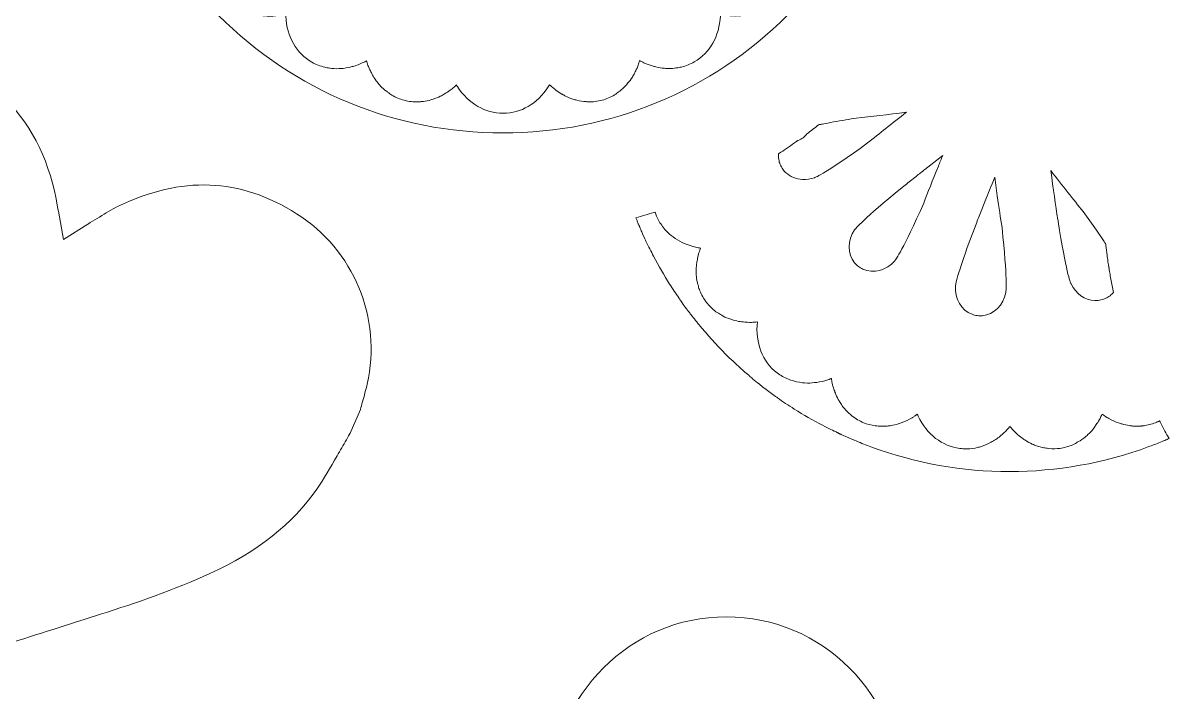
# Model space of a CAD drawing. Header units: millimetres. Extents: x 31 to 886, y -1164 to 562.
# Drawn here: x 688.3 to 815, y -752.2 to -678.2 of the extents above; entities that cross this region are included whole.
import ezdxf

# ---------------------------------------------------------------- set-up
doc = ezdxf.new("R2010")
doc.units = ezdxf.units.MM
doc.header["$MEASUREMENT"] = 0
doc.layers.add('Layer 1', color=7, linetype='Continuous')

msp = doc.modelspace()

# ---------------------------------------------------------------- linework, layer by layer
at = {"layer": 'Layer 1', "lineweight": 0}
for points, knots in [([(711.22, -613.2), (711.39, -613.04), (711.57, -612.89), (711.75, -612.73), (711.75, -612.73), (712.26, -612.28), (712.26, -612.28), (712.36, -612.19), (712.45, -612.11), (712.55, -612.02), (712.62, -611.97), (712.68, -611.91), (712.75, -611.86), (712.75, -611.86), (717.92, -611.86), (717.92, -611.86), (717.58, -612.61), (717.39, -613.46), (717.34, -614.38), (717.33, -614.45), (717.33, -614.52), (717.33, -614.59), (717.33, -614.59), (717.28, -614.58), (717.28, -614.58), (717.09, -614.53), (716.89, -614.48), (716.66, -614.45), (716.49, -614.42), (716.31, -614.41), (716.14, -614.4), (716.14, -614.4), (715.98, -614.39), (715.98, -614.39), (715.78, -614.38), (715.56, -614.36), (715.34, -614.37), (715.07, -614.38), (714.84, -614.42), (714.69, -614.45), (714.69, -614.45), (714.59, -614.46), (714.59, -614.46), (714.43, -614.48), (714.23, -614.51), (713.99, -614.57), (713.61, -614.67), (713.32, -614.81), (713.21, -614.86), (713.21, -614.86), (713.16, -614.88), (713.16, -614.88), (712.98, -614.95), (712.81, -615.02), (712.65, -615.11), (712.22, -615.36), (711.82, -615.66), (711.47, -616.01), (711.12, -616.36), (710.82, -616.76), (710.58, -617.2), (710.47, -617.39), (710.4, -617.57), (710.35, -617.7), (710.26, -617.89), (710.14, -618.17), (710.05, -618.52), (709.99, -618.74), (709.96, -618.94), (709.94, -619.09), (709.94, -619.09), (709.93, -619.17), (709.93, -619.17), (709.91, -619.33), (709.86, -619.58), (709.85, -619.9), (709.85, -620.07), (709.85, -620.25), (709.87, -620.4), (709.87, -620.4), (709.88, -620.56), (709.88, -620.56), (709.88, -620.75), (709.89, -620.96), (709.93, -621.22), (709.96, -621.38), (709.99, -621.55), (710.04, -621.71), (710.04, -621.71), (710.07, -621.86), (710.07, -621.86), (709.97, -621.86), (709.86, -621.87), (709.75, -621.88), (707.51, -622.03), (705.74, -623.06), (704.76, -624.77), (703.74, -626.55), (703.82, -628.76), (704.92, -630.8), (704.92, -630.8), (704.78, -630.84), (704.78, -630.84), (704.63, -630.89), (704.46, -630.94), (704.26, -631.01), (704.04, -631.1), (703.85, -631.2), (703.72, -631.27), (703.72, -631.27), (703.59, -631.34), (703.59, -631.34), (703.45, -631.4), (703.27, -631.49), (703.08, -631.61), (702.82, -631.77), (702.63, -631.94), (702.55, -632), (702.55, -632), (702.47, -632.07), (702.47, -632.07), (702.33, -632.17), (702.17, -632.3), (702, -632.47), (701.77, -632.7), (701.6, -632.92), (701.52, -633.04), (701.52, -633.04), (701.47, -633.1), (701.47, -633.1), (701.38, -633.21), (701.25, -633.38), (701.12, -633.59), (700.86, -634.03), (700.67, -634.49), (700.54, -634.97), (700.42, -635.45), (700.36, -635.95), (700.36, -636.46), (700.37, -636.64), (700.39, -636.83), (700.42, -637.03), (700.44, -637.21), (700.47, -637.51), (700.57, -637.87), (700.63, -638.09), (700.71, -638.28), (700.76, -638.41), (700.76, -638.41), (700.79, -638.48), (700.79, -638.48), (700.84, -638.63), (700.93, -638.87), (701.08, -639.15), (701.16, -639.3), (701.25, -639.45), (701.36, -639.61), (701.36, -639.61), (701.43, -639.71), (701.43, -639.71), (701.54, -639.88), (701.66, -640.06), (701.81, -640.26), (701.93, -640.41), (702.06, -640.55), (702.15, -640.63), (702.15, -640.63), (702.24, -640.73), (702.24, -640.73), (702.18, -640.77), (702.12, -640.81), (702.05, -640.85), (700.15, -642.11), (699.11, -643.9), (699.11, -645.91), (699.12, -647.95), (700.29, -649.82), (702.26, -651.04), (702.26, -651.04), (702.18, -651.13), (702.18, -651.13), (702.07, -651.24), (701.94, -651.38), (701.8, -651.55), (701.65, -651.74), (701.54, -651.91), (701.45, -652.05), (701.45, -652.05), (701.38, -652.17), (701.38, -652.17), (701.29, -652.3), (701.18, -652.47), (701.07, -652.66), (700.93, -652.95), (700.84, -653.2), (700.81, -653.28), (700.81, -653.28), (700.77, -653.39), (700.77, -653.39), (700.71, -653.53), (700.63, -653.72), (700.57, -653.95), (700.47, -654.31), (700.44, -654.62), (700.43, -654.73), (700.43, -654.73), (700.43, -654.79), (700.43, -654.79), (700.4, -654.93), (700.37, -655.13), (700.37, -655.37), (700.37, -655.87), (700.43, -656.37), (700.56, -656.85), (700.68, -657.28), (700.85, -657.69), (701.09, -658.11), (701.16, -658.23), (701.24, -658.36), (701.31, -658.46), (701.31, -658.46), (701.32, -658.47), (701.32, -658.47), (701.5, -658.73), (701.68, -658.96), (701.88, -659.18), (701.99, -659.28), (702.09, -659.39), (702.22, -659.5), (702.41, -659.68), (702.62, -659.84), (702.84, -660), (702.84, -660), (702.88, -660.02), (702.88, -660.02), (702.99, -660.1), (703.1, -660.18), (703.23, -660.26), (703.46, -660.39), (703.69, -660.51), (703.97, -660.63), (703.97, -660.63), (703.99, -660.64), (703.99, -660.64), (704.09, -660.69), (704.2, -660.74), (704.33, -660.79), (704.52, -660.86), (704.72, -660.93), (704.93, -660.99), (703.83, -663.04), (703.76, -665.26), (704.79, -667.04), (705.07, -667.52), (705.43, -667.95), (705.86, -668.34), (706, -668.47), (706.16, -668.59), (706.34, -668.71), (706.53, -668.85), (706.82, -669.05), (707.18, -669.22), (707.38, -669.32), (707.58, -669.39), (707.71, -669.44), (707.71, -669.44), (707.77, -669.46), (707.77, -669.46), (707.98, -669.54), (708.26, -669.64), (708.61, -669.72), (708.82, -669.77), (709.02, -669.8), (709.17, -669.82), (709.17, -669.82), (709.25, -669.83), (709.25, -669.83), (709.46, -669.86), (709.7, -669.89), (709.96, -669.9), (710, -669.91), (710.05, -669.91), (710.1, -669.91), (710.1, -669.91), (710.06, -670.06), (710.06, -670.06), (710.03, -670.2), (709.98, -670.38), (709.95, -670.59), (709.91, -670.88), (709.9, -671.13), (709.9, -671.23), (709.9, -671.23), (709.89, -671.36), (709.89, -671.36), (709.88, -671.5), (709.87, -671.7), (709.88, -671.91), (709.89, -672.25), (709.94, -672.53), (709.96, -672.62), (709.96, -672.62), (709.98, -672.73), (709.98, -672.73), (710, -672.93), (710.03, -673.1), (710.08, -673.27), (710.18, -673.65), (710.32, -673.95), (710.38, -674.08), (710.38, -674.08), (710.38, -674.09), (710.38, -674.09), (710.45, -674.28), (710.53, -674.44), (710.61, -674.6), (710.86, -675.03), (711.16, -675.43), (711.52, -675.79), (711.83, -676.1), (712.18, -676.37), (712.59, -676.6), (712.74, -676.7), (712.89, -676.77), (712.94, -676.79), (712.94, -676.79), (712.97, -676.8), (712.97, -676.8), (713.25, -676.94), (713.53, -677.05), (713.81, -677.14), (713.96, -677.18), (714.11, -677.22), (714.24, -677.25), (714.51, -677.31), (714.79, -677.35), (715.06, -677.37), (715.06, -677.37), (715.1, -677.38), (715.1, -677.38), (715.17, -677.38), (715.24, -677.39), (715.31, -677.39), (715.78, -677.44), (716.22, -677.39), (716.57, -677.34), (716.66, -677.33), (716.74, -677.32), (716.82, -677.3), (717.01, -677.27), (717.19, -677.24), (717.36, -677.19), (717.36, -677.27), (717.37, -677.35), (717.37, -677.42), (717.5, -679.69), (718.53, -681.5), (720.27, -682.5), (720.71, -682.74), (721.18, -682.93), (721.69, -683.06), (721.86, -683.1), (722.04, -683.13), (722.24, -683.15), (722.24, -683.15), (722.3, -683.16), (722.3, -683.16), (722.47, -683.19), (722.83, -683.25), (723.28, -683.21), (723.33, -683.21), (723.37, -683.21), (723.4, -683.21), (723.85, -683.18), (724.28, -683.11), (724.72, -682.99), (724.78, -682.97), (724.84, -682.96), (724.9, -682.94), (725.33, -682.81), (725.73, -682.64), (726.13, -682.44), (726.19, -682.41), (726.25, -682.38), (726.31, -682.35), (726.31, -682.35), (726.35, -682.47), (726.35, -682.47), (726.39, -682.61), (726.44, -682.8), (726.52, -682.98), (726.62, -683.25), (726.73, -683.46), (726.78, -683.55), (726.78, -683.55), (726.85, -683.68), (726.85, -683.68), (726.92, -683.83), (727, -684), (727.12, -684.18), (727.29, -684.46), (727.48, -684.67), (727.53, -684.74), (727.53, -684.74), (727.61, -684.83), (727.61, -684.83), (727.69, -684.94), (727.81, -685.09), (727.97, -685.25), (728.23, -685.51), (728.49, -685.7), (728.62, -685.79), (728.62, -685.79), (728.64, -685.81), (728.64, -685.81), (728.8, -685.94), (728.95, -686.04), (729.1, -686.13), (729.53, -686.39), (729.99, -686.58), (730.47, -686.71), (731.01, -686.85), (731.5, -686.91), (731.98, -686.89), (731.98, -686.89), (732.08, -686.88), (732.08, -686.88), (732.19, -686.88), (732.31, -686.86), (732.45, -686.84), (732.64, -686.83), (732.91, -686.8), (733.24, -686.72), (733.46, -686.66), (733.64, -686.6), (733.75, -686.55), (733.75, -686.55), (733.84, -686.52), (733.84, -686.52), (734.03, -686.45), (734.23, -686.38), (734.46, -686.27), (734.63, -686.18), (734.78, -686.09), (734.93, -686.01), (734.93, -686.01), (734.99, -685.97), (734.99, -685.97), (735.16, -685.87), (735.35, -685.75), (735.55, -685.6), (735.7, -685.49), (735.85, -685.36), (735.99, -685.24), (736.08, -685.17), (736.16, -685.09), (736.24, -685.01), (736.28, -685.08), (736.32, -685.14), (736.36, -685.2), (737.61, -687.1), (739.4, -688.14), (741.41, -688.14), (743.39, -688.14), (745.16, -687.1), (746.4, -685.23), (746.45, -685.16), (746.5, -685.08), (746.55, -685), (746.66, -685.1), (746.77, -685.2), (746.9, -685.31), (747.01, -685.41), (747.13, -685.5), (747.24, -685.58), (747.44, -685.73), (747.65, -685.87), (747.9, -686.02), (747.9, -686.02), (747.96, -686.05), (747.96, -686.05), (748.08, -686.12), (748.2, -686.19), (748.31, -686.25), (748.56, -686.37), (748.84, -686.48), (749.11, -686.57), (749.27, -686.62), (749.41, -686.67), (749.54, -686.7), (749.89, -686.79), (750.25, -686.85), (750.59, -686.86), (750.63, -686.87), (750.67, -686.87), (750.73, -686.87), (750.73, -686.87), (750.82, -686.88), (750.82, -686.88), (751.33, -686.91), (751.85, -686.83), (752.35, -686.69), (752.83, -686.57), (753.29, -686.37), (753.73, -686.1), (753.92, -685.99), (754.07, -685.87), (754.17, -685.78), (754.33, -685.68), (754.58, -685.49), (754.84, -685.22), (755, -685.07), (755.12, -684.91), (755.21, -684.79), (755.21, -684.79), (755.24, -684.75), (755.24, -684.75), (755.34, -684.64), (755.52, -684.42), (755.7, -684.14), (755.78, -684), (755.86, -683.86), (755.93, -683.7), (755.93, -683.7), (756, -683.56), (756, -683.56), (756.07, -683.43), (756.18, -683.22), (756.29, -682.95), (756.36, -682.76), (756.41, -682.58), (756.44, -682.48), (756.44, -682.48), (756.48, -682.34), (756.48, -682.34), (756.48, -682.33), (756.48, -682.33), (756.49, -682.32), (756.56, -682.36), (756.63, -682.39), (756.7, -682.43), (756.8, -682.48), (756.9, -682.52), (756.95, -682.55), (756.95, -682.55), (756.98, -682.56), (756.98, -682.56), (757.29, -682.7), (757.6, -682.81), (757.89, -682.9), (758.03, -682.94), (758.16, -682.98), (758.29, -683.01), (758.61, -683.09), (758.93, -683.14), (759.22, -683.16), (759.22, -683.16), (759.26, -683.17), (759.26, -683.17), (759.35, -683.18), (759.42, -683.18), (759.47, -683.18), (759.96, -683.23), (760.36, -683.16), (760.51, -683.13), (760.51, -683.13), (760.59, -683.12), (760.59, -683.12), (760.78, -683.1), (760.95, -683.07), (761.11, -683.04), (761.62, -682.91), (762.1, -682.72), (762.54, -682.46), (764.28, -681.45), (765.3, -679.64), (765.42, -677.37), (765.42, -677.3), (765.43, -677.24), (765.43, -677.17), (765.61, -677.22), (765.8, -677.25), (766, -677.28), (766.07, -677.3), (766.14, -677.31), (766.2, -677.32), (766.54, -677.36), (766.97, -677.42), (767.43, -677.37), (767.52, -677.37), (767.61, -677.36), (767.67, -677.35), (767.67, -677.35), (767.7, -677.35), (767.7, -677.35), (768, -677.32), (768.29, -677.28), (768.58, -677.21), (768.72, -677.18), (768.87, -677.14), (769, -677.1), (769.28, -677.01), (769.55, -676.91), (769.79, -676.79), (769.79, -676.79), (769.84, -676.76), (769.84, -676.76), (769.97, -676.7), (770.1, -676.64), (770.22, -676.57), (770.63, -676.32), (770.99, -676.05), (771.29, -675.74), (771.64, -675.39), (771.94, -674.99), (772.19, -674.55), (772.27, -674.39), (772.35, -674.22), (772.42, -674.03), (772.42, -674.03), (772.42, -674.03), (772.42, -674.03), (772.5, -673.85), (772.62, -673.57), (772.72, -673.2), (772.78, -672.98), (772.8, -672.77), (772.82, -672.63), (772.82, -672.63), (772.82, -672.59), (772.82, -672.59), (772.85, -672.45), (772.9, -672.18), (772.91, -671.84), (772.92, -671.63), (772.9, -671.43), (772.89, -671.29), (772.89, -671.28), (772.89, -671.28), (772.89, -671.27), (772.89, -671.27), (772.88, -671.19), (772.88, -671.19), (772.88, -670.99), (772.87, -670.78), (772.83, -670.54), (772.8, -670.38), (772.77, -670.21), (772.72, -670.04), (772.72, -670.04), (772.69, -669.89), (772.69, -669.89), (772.73, -669.88), (772.78, -669.88), (772.82, -669.88), (772.82, -669.88), (772.87, -669.87), (772.87, -669.87), (772.95, -669.87), (773.02, -669.87), (773.07, -669.86), (773.47, -669.83), (773.88, -669.77), (774.28, -669.67), (774.35, -669.65), (774.42, -669.63), (774.5, -669.61), (774.92, -669.49), (775.31, -669.34), (775.72, -669.14), (775.75, -669.12), (775.79, -669.1), (775.87, -669.05), (776.29, -668.82), (776.64, -668.57), (776.94, -668.29), (777.01, -668.23), (777.07, -668.17), (777.12, -668.11), (777.48, -667.76), (777.77, -667.39), (778, -666.98), (778.49, -666.12), (778.73, -665.16), (778.71, -664.16), (778.9, -664.2), (779.08, -664.23), (779.27, -664.25), (779.28, -664.29), (779.3, -664.34), (779.32, -664.38), (779.32, -664.38), (779.42, -664.67), (779.42, -664.67), (779.45, -664.77), (779.49, -664.86), (779.53, -664.97), (779.58, -665.1), (779.63, -665.23), (779.69, -665.37), (779.69, -665.37), (779.74, -665.49), (779.74, -665.49), (779.87, -665.83), (780.01, -666.16), (780.15, -666.47), (780.15, -666.47), (780.29, -666.79), (780.29, -666.79), (780.29, -666.8), (780.29, -666.8), (780.3, -666.81), (780.34, -666.91), (780.39, -667.01), (780.44, -667.11), (780.39, -667.21), (780.34, -667.3), (780.29, -667.4), (780.15, -667.63), (780.02, -667.86), (779.86, -668.13), (779.86, -668.13), (779.56, -668.64), (779.56, -668.64), (779.51, -668.74), (779.45, -668.84), (779.39, -668.94), (779.26, -669.16), (779.12, -669.38), (778.97, -669.61), (778.97, -669.61), (778.58, -670.22), (778.58, -670.22), (778.54, -670.29), (778.49, -670.36), (778.44, -670.44), (778.27, -670.69), (778.1, -670.93), (777.93, -671.19), (777.93, -671.19), (777.62, -671.62), (777.62, -671.62), (777.56, -671.71), (777.5, -671.81), (777.43, -671.9), (777.24, -672.16), (777.05, -672.41), (776.85, -672.67), (776.85, -672.67), (776.52, -673.12), (776.52, -673.12), (776.47, -673.18), (776.42, -673.25), (776.36, -673.32), (776.17, -673.57), (775.96, -673.81), (775.74, -674.08), (775.74, -674.08), (775.41, -674.49), (775.41, -674.49), (775.35, -674.56), (775.29, -674.63), (775.24, -674.7), (775.03, -674.94), (774.81, -675.18), (774.56, -675.46), (774.56, -675.46), (774.22, -675.84), (774.22, -675.84), (774.17, -675.9), (774.11, -675.97), (774.05, -676.03), (773.66, -676.46), (773.24, -676.89), (772.82, -677.32), (764.44, -685.7), (753.27, -690.32), (741.38, -690.32), (729.49, -690.32), (718.32, -685.7), (709.94, -677.32), (701.56, -668.93), (696.94, -657.77), (696.94, -645.87), (696.94, -633.98), (701.56, -622.82), (709.94, -614.43), (710.35, -614.02), (710.78, -613.61), (711.22, -613.2)], [0, 0, 0, 0, 1, 1, 1, 2, 2, 2, 3, 3, 3, 4, 4, 4, 5, 5, 5, 6, 6, 6, 7, 7, 7, 8, 8, 8, 9, 9, 9, 10, 10, 10, 11, 11, 11, 12, 12, 12, 13, 13, 13, 14, 14, 14, 15, 15, 15, 16, 16, 16, 17, 17, 17, 18, 18, 18, 19, 19, 19, 20, 20, 20, 21, 21, 21, 22, 22, 22, 23, 23, 23, 24, 24, 24, 25, 25, 25, 26, 26, 26, 27, 27, 27, 28, 28, 28, 29, 29, 29, 30, 30, 30, 31, 31, 31, 32, 32, 32, 33, 33, 33, 34, 34, 34, 35, 35, 35, 36, 36, 36, 37, 37, 37, 38, 38, 38, 39, 39, 39, 40, 40, 40, 41, 41, 41, 42, 42, 42, 43, 43, 43, 44, 44, 44, 45, 45, 45, 46, 46, 46, 47, 47, 47, 48, 48, 48, 49, 49, 49, 50, 50, 50, 51, 51, 51, 52, 52, 52, 53, 53, 53, 54, 54, 54, 55, 55, 55, 56, 56, 56, 57, 57, 57, 58, 58, 58, 59, 59, 59, 60, 60, 60, 61, 61, 61, 62, 62, 62, 63, 63, 63, 64, 64, 64, 65, 65, 65, 66, 66, 66, 67, 67, 67, 68, 68, 68, 69, 69, 69, 70, 70, 70, 71, 71, 71, 72, 72, 72, 73, 73, 73, 74, 74, 74, 75, 75, 75, 76, 76, 76, 77, 77, 77, 78, 78, 78, 79, 79, 79, 80, 80, 80, 81, 81, 81, 82, 82, 82, 83, 83, 83, 84, 84, 84, 85, 85, 85, 86, 86, 86, 87, 87, 87, 88, 88, 88, 89, 89, 89, 90, 90, 90, 91, 91, 91, 92, 92, 92, 93, 93, 93, 94, 94, 94, 95, 95, 95, 96, 96, 96, 97, 97, 97, 98, 98, 98, 99, 99, 99, 100, 100, 100, 101, 101, 101, 102, 102, 102, 103, 103, 103, 104, 104, 104, 105, 105, 105, 106, 106, 106, 107, 107, 107, 108, 108, 108, 109, 109, 109, 110, 110, 110, 111, 111, 111, 112, 112, 112, 113, 113, 113, 114, 114, 114, 115, 115, 115, 116, 116, 116, 117, 117, 117, 118, 118, 118, 119, 119, 119, 120, 120, 120, 121, 121, 121, 122, 122, 122, 123, 123, 123, 124, 124, 124, 125, 125, 125, 126, 126, 126, 127, 127, 127, 128, 128, 128, 129, 129, 129, 130, 130, 130, 131, 131, 131, 132, 132, 132, 133, 133, 133, 134, 134, 134, 135, 135, 135, 136, 136, 136, 137, 137, 137, 138, 138, 138, 139, 139, 139, 140, 140, 140, 141, 141, 141, 142, 142, 142, 143, 143, 143, 144, 144, 144, 145, 145, 145, 146, 146, 146, 147, 147, 147, 148, 148, 148, 149, 149, 149, 150, 150, 150, 151, 151, 151, 152, 152, 152, 153, 153, 153, 154, 154, 154, 155, 155, 155, 156, 156, 156, 157, 157, 157, 158, 158, 158, 159, 159, 159, 160, 160, 160, 161, 161, 161, 162, 162, 162, 163, 163, 163, 164, 164, 164, 165, 165, 165, 166, 166, 166, 167, 167, 167, 168, 168, 168, 169, 169, 169, 170, 170, 170, 171, 171, 171, 172, 172, 172, 173, 173, 173, 174, 174, 174, 175, 175, 175, 176, 176, 176, 177, 177, 177, 178, 178, 178, 179, 179, 179, 180, 180, 180, 181, 181, 181, 182, 182, 182, 183, 183, 183, 184, 184, 184, 185, 185, 185, 186, 186, 186, 187, 187, 187, 188, 188, 188, 189, 189, 189, 190, 190, 190, 191, 191, 191, 192, 192, 192, 193, 193, 193, 194, 194, 194, 195, 195, 195, 196, 196, 196, 197, 197, 197, 198, 198, 198, 199, 199, 199, 200, 200, 200, 201, 201, 201, 202, 202, 202, 203, 203, 203, 204, 204, 204, 205, 205, 205, 206, 206, 206, 207, 207, 207, 208, 208, 208, 209, 209, 209, 210, 210, 210, 211, 211, 211, 212, 212, 212, 213, 213, 213, 214, 214, 214, 215, 215, 215, 216, 216, 216, 217, 217, 217, 218, 218, 218, 219, 219, 219, 220, 220, 220, 221, 221, 221, 222, 222, 222, 223, 223, 223, 224, 224, 224, 225, 225, 225, 226, 226, 226, 227, 227, 227, 228, 228, 228, 229, 229, 229, 230, 230, 230, 231, 231, 231, 232, 232, 232, 233, 233, 233, 234, 234, 234, 235, 235, 235, 236, 236, 236, 237, 237, 237, 238, 238, 238, 239, 239, 239, 240, 240, 240, 241, 241, 241, 242, 242, 242, 243, 243, 243, 244, 244, 244, 245, 245, 245, 246, 246, 246, 247, 247, 247, 248, 248, 248, 249, 249, 249, 250, 250, 250, 251, 251, 251, 252, 252, 252, 253, 253, 253, 254, 254, 254, 255, 255, 255, 256, 256, 256, 257, 257, 257, 258, 258, 258, 259, 259, 259, 260, 260, 260, 261, 261, 261, 262, 262, 262, 263, 263, 263, 263]), ([(726.38, -718.1), (726.23, -718.74), (726.05, -719.39), (725.86, -720.07), (725.78, -720.35), (725.7, -720.63), (725.63, -720.91), (725.63, -720.91), (724.5, -723.53), (724.5, -723.53), (724.5, -723.53), (724.4, -723.7), (724.4, -723.7), (724.3, -723.88), (724.19, -724.07), (724.08, -724.25), (723.73, -724.84), (723.39, -725.44), (723.05, -726.03), (722.31, -727.33), (721.61, -728.56), (720.8, -729.72), (718.12, -733.59), (714.25, -736.65), (708.98, -739.06), (705.05, -740.87), (700.85, -742.29), (696.91, -743.56), (695.38, -744.05), (693.84, -744.54), (692.31, -745.02), (685.41, -747.22), (678.3, -749.49), (671.34, -752.02), (671.09, -751.44), (670.83, -750.84), (670.55, -750.25), (667.28, -743.27), (663.99, -736.28), (660.71, -729.3), (660.71, -729.3), (659.83, -727.44), (659.83, -727.44), (657.64, -722.78), (655.71, -718.55), (654.35, -714.04), (652.56, -708.1), (652.68, -702.09), (654.73, -696.19), (654.93, -695.63), (655.11, -695.07), (655.29, -694.51), (655.29, -694.51), (655.51, -693.84), (655.51, -693.84), (655.51, -693.84), (656.62, -691.26), (656.62, -691.26), (656.71, -691.14), (656.79, -691.02), (656.87, -690.89), (657.08, -690.57), (657.27, -690.23), (657.47, -689.9), (657.85, -689.27), (658.2, -688.66), (658.6, -688.14), (661.85, -683.82), (666.54, -681.27), (671.81, -680.95), (677.3, -680.6), (682.65, -682.69), (686.49, -686.66), (689.5, -689.77), (691.35, -693.65), (692.15, -698.52), (692.18, -698.66), (692.2, -698.81), (692.24, -698.98), (692.24, -698.98), (692.81, -702.11), (692.81, -702.11), (692.81, -702.11), (695.51, -700.4), (695.51, -700.4), (695.61, -700.34), (695.69, -700.29), (695.77, -700.24), (696.11, -700.04), (696.44, -699.83), (696.78, -699.62), (697.47, -699.19), (698.11, -698.79), (698.77, -698.47), (705.84, -695.04), (712.32, -695.29), (718.58, -699.25), (724.88, -703.23), (728.02, -710.8), (726.38, -718.1)], [0, 0, 0, 0, 1, 1, 1, 2, 2, 2, 3, 3, 3, 4, 4, 4, 5, 5, 5, 6, 6, 6, 7, 7, 7, 8, 8, 8, 9, 9, 9, 10, 10, 10, 11, 11, 11, 12, 12, 12, 13, 13, 13, 14, 14, 14, 15, 15, 15, 16, 16, 16, 17, 17, 17, 18, 18, 18, 19, 19, 19, 20, 20, 20, 21, 21, 21, 22, 22, 22, 23, 23, 23, 24, 24, 24, 25, 25, 25, 26, 26, 26, 27, 27, 27, 28, 28, 28, 29, 29, 29, 30, 30, 30, 31, 31, 31, 32, 32, 32, 33, 33, 33, 33]), ([(786.01, -688.02), (784.39, -689.28), (782.95, -690.42), (781.7, -691.43), (777.09, -694.77), (775.96, -695.23), (775.84, -695.27), (775.39, -695.43), (774.93, -695.5), (774.49, -695.47), (773.79, -695.44), (773.14, -695.16), (772.64, -694.69), (772.53, -694.6), (772.43, -694.48), (772.32, -694.33), (772.21, -694.17), (772.12, -693.99), (772.04, -693.81), (771.96, -693.63), (771.91, -693.45), (771.88, -693.23), (771.85, -693.07), (771.84, -692.9), (771.85, -692.7), (771.85, -692.67), (771.85, -692.65), (771.85, -692.63), (771.85, -692.63), (772.11, -692.46), (772.11, -692.46), (772.65, -692.1), (773.23, -691.7), (773.85, -691.25), (773.85, -691.25), (773.93, -691.2), (773.93, -691.2), (773.95, -691.19), (773.97, -691.17), (773.99, -691.16), (773.99, -691.16), (774.03, -691.14), (774.03, -691.14), (774.42, -691), (774.76, -690.75), (775, -690.42), (775.22, -690.25), (775.44, -690.08), (775.66, -689.91), (775.87, -689.75), (776.07, -689.59), (776.27, -689.42), (776.39, -689.4), (776.5, -689.38), (776.62, -689.35), (776.62, -689.35), (776.71, -689.34), (776.71, -689.34), (777.47, -689.19), (778.34, -689.03), (779.31, -688.87), (779.69, -688.81), (780.07, -688.74), (780.45, -688.68), (782.07, -688.51), (783.93, -688.29), (786.01, -688.02)], [0, 0, 0, 0, 1, 1, 1, 2, 2, 2, 3, 3, 3, 4, 4, 4, 5, 5, 5, 6, 6, 6, 7, 7, 7, 8, 8, 8, 9, 9, 9, 10, 10, 10, 11, 11, 11, 12, 12, 12, 13, 13, 13, 14, 14, 14, 15, 15, 15, 16, 16, 16, 17, 17, 17, 18, 18, 18, 19, 19, 19, 20, 20, 20, 21, 21, 21, 22, 22, 22, 22]), ([(787.06, -695.13), (787.38, -694.87), (787.71, -694.61), (788.03, -694.36), (788.03, -694.36), (790, -692.83), (790, -692.83), (789.84, -693.23), (789.68, -693.62), (789.53, -694), (788.89, -695.56), (788.35, -696.93), (787.91, -698.07), (785.6, -703.28), (784.84, -704.3), (784.71, -704.45), (783.79, -705.54), (782.34, -705.92), (781.19, -705.39), (781.01, -705.3), (780.84, -705.2), (780.69, -705.09), (780.55, -704.98), (780.41, -704.84), (780.27, -704.68), (780.27, -704.68), (780.27, -704.68), (780.27, -704.68), (779.46, -703.71), (779.45, -702.21), (780.27, -701.04), (780.38, -700.88), (781.16, -699.89), (785.54, -696.34), (785.94, -696.02), (786.35, -695.69), (786.76, -695.37), (786.76, -695.37), (787.06, -695.13), (787.06, -695.13)], [0, 0, 0, 0, 1, 1, 1, 2, 2, 2, 3, 3, 3, 4, 4, 4, 5, 5, 5, 6, 6, 6, 7, 7, 7, 8, 8, 8, 9, 9, 9, 10, 10, 10, 11, 11, 11, 12, 12, 12, 13, 13, 13, 13]), ([(795.3, -696.37), (795.3, -696.37), (795.47, -695.94), (795.47, -695.94), (795.57, -695.7), (795.67, -695.46), (795.77, -695.21), (795.77, -695.21), (796.04, -697.27), (796.04, -697.27), (796.22, -698.58), (796.4, -699.76), (796.56, -700.78), (797.16, -706.5), (797.02, -707.77), (796.98, -707.96), (796.72, -709.37), (795.66, -710.43), (794.39, -710.54), (794.2, -710.55), (794.01, -710.55), (793.81, -710.52), (793.63, -710.5), (793.44, -710.45), (793.25, -710.38), (792.06, -709.95), (791.31, -708.66), (791.43, -707.23), (791.44, -707.03), (791.63, -705.77), (793.7, -700.4), (793.87, -699.94), (794.06, -699.46), (794.25, -698.98), (794.25, -698.98), (794.86, -697.46), (794.86, -697.46), (795, -697.1), (795.15, -696.74), (795.3, -696.37)], [0, 0, 0, 0, 1, 1, 1, 2, 2, 2, 3, 3, 3, 4, 4, 4, 5, 5, 5, 6, 6, 6, 7, 7, 7, 8, 8, 8, 9, 9, 9, 10, 10, 10, 11, 11, 11, 12, 12, 12, 13, 13, 13, 13]), ([(805.52, -699.01), (806.01, -699.69), (806.5, -700.37), (807, -701.09), (807, -701.09), (807.85, -702.34), (807.85, -702.34), (807.91, -702.43), (807.97, -702.52), (808.03, -702.62), (808.03, -702.62), (808.05, -702.78), (808.05, -702.78), (808.09, -703.13), (808.13, -703.48), (808.18, -703.83), (808.21, -704.05), (808.24, -704.27), (808.27, -704.51), (808.27, -704.51), (808.31, -704.79), (808.31, -704.79), (808.33, -704.92), (808.35, -705.06), (808.38, -705.23), (808.38, -705.23), (808.39, -705.28), (808.39, -705.28), (808.42, -705.51), (808.46, -705.74), (808.51, -706), (808.51, -706), (808.53, -706.13), (808.53, -706.13), (808.62, -706.64), (808.71, -707.12), (808.8, -707.6), (808.8, -707.6), (808.88, -707.96), (808.88, -707.96), (808.85, -708), (808.82, -708.03), (808.79, -708.06), (808.79, -708.06), (808.78, -708.08), (808.78, -708.08), (808.68, -708.18), (808.56, -708.29), (808.37, -708.41), (808.24, -708.51), (808.08, -708.6), (807.9, -708.67), (807.73, -708.74), (807.55, -708.79), (807.32, -708.83), (807.16, -708.86), (806.99, -708.87), (806.81, -708.87), (805.72, -708.83), (804.72, -708.12), (804.19, -707.01), (804.1, -706.83), (803.64, -705.67), (802.76, -700.13), (802.76, -700.06), (802.75, -699.99), (802.73, -699.9), (802.48, -698.33), (802.22, -696.51), (801.95, -694.48), (803.27, -696.19), (804.47, -697.71), (805.52, -699.01)], [0, 0, 0, 0, 1, 1, 1, 2, 2, 2, 3, 3, 3, 4, 4, 4, 5, 5, 5, 6, 6, 6, 7, 7, 7, 8, 8, 8, 9, 9, 9, 10, 10, 10, 11, 11, 11, 12, 12, 12, 13, 13, 13, 14, 14, 14, 15, 15, 15, 16, 16, 16, 17, 17, 17, 18, 18, 18, 19, 19, 19, 20, 20, 20, 21, 21, 21, 22, 22, 22, 23, 23, 23, 24, 24, 24, 24]), ([(797.43, -722.78), (797.53, -722.91), (797.66, -723.06), (797.8, -723.21), (797.9, -723.31), (797.99, -723.4), (798.08, -723.49), (798.08, -723.49), (798.11, -723.52), (798.11, -723.52), (798.35, -723.74), (798.55, -723.9), (798.76, -724.06), (798.88, -724.15), (799, -724.23), (799.15, -724.32), (799.41, -724.49), (799.65, -724.61), (799.89, -724.73), (800.08, -724.81), (800.26, -724.88), (800.39, -724.92), (800.67, -725.02), (800.93, -725.09), (801.18, -725.14), (801.34, -725.17), (801.52, -725.2), (801.68, -725.21), (802.19, -725.29), (802.65, -725.25), (802.96, -725.21), (803.45, -725.14), (803.93, -725.01), (804.4, -724.8), (804.6, -724.71), (804.77, -724.62), (804.88, -724.54), (805.05, -724.45), (805.32, -724.3), (805.62, -724.07), (805.8, -723.93), (805.94, -723.79), (806.04, -723.69), (806.04, -723.69), (806.08, -723.65), (806.08, -723.65), (806.19, -723.55), (806.39, -723.37), (806.6, -723.11), (806.74, -722.95), (806.84, -722.79), (806.91, -722.68), (806.91, -722.68), (806.98, -722.58), (806.98, -722.58), (807.07, -722.45), (807.2, -722.26), (807.34, -722.01), (807.42, -721.87), (807.49, -721.72), (807.55, -721.57), (807.55, -721.57), (807.62, -721.42), (807.62, -721.42), (807.79, -721.54), (807.97, -721.66), (808.15, -721.78), (808.21, -721.82), (808.28, -721.86), (808.38, -721.92), (808.72, -722.1), (809.07, -722.27), (809.44, -722.4), (809.57, -722.44), (809.7, -722.48), (809.79, -722.5), (809.79, -722.5), (809.81, -722.51), (809.81, -722.51), (810.1, -722.59), (810.37, -722.65), (810.64, -722.69), (810.78, -722.71), (810.92, -722.73), (811.04, -722.74), (811.34, -722.77), (811.65, -722.77), (811.94, -722.74), (811.94, -722.74), (811.98, -722.73), (811.98, -722.73), (812.11, -722.72), (812.24, -722.71), (812.36, -722.69), (812.83, -722.61), (813.24, -722.5), (813.68, -722.31), (813.68, -722.31), (813.72, -722.29), (813.72, -722.29), (813.81, -722.25), (813.89, -722.21), (813.97, -722.17), (814.01, -722.25), (814.05, -722.33), (814.1, -722.42), (814.41, -723.02), (814.72, -723.58), (815.03, -724.12), (814.88, -724.19), (814.76, -724.24), (814.66, -724.28), (814.59, -724.31), (814.52, -724.33), (814.43, -724.37), (814.43, -724.37), (814.25, -724.45), (814.25, -724.45), (813.81, -724.64), (813.32, -724.82), (812.91, -724.98), (812.91, -724.98), (812.79, -725.02), (812.79, -725.02), (802.86, -728.69), (791.94, -728.69), (782.05, -725.03), (781.56, -724.85), (781.03, -724.64), (780.43, -724.39), (780.43, -724.39), (780.24, -724.32), (780.24, -724.32), (780.23, -724.31), (780.21, -724.31), (780.2, -724.31), (780.2, -724.31), (779.35, -723.93), (779.35, -723.93), (779.17, -723.85), (778.99, -723.77), (778.78, -723.67), (778.75, -723.66), (778.73, -723.65), (778.71, -723.64), (778.71, -723.64), (778.66, -723.62), (778.66, -723.62), (778.65, -723.61), (778.63, -723.61), (778.61, -723.6), (778.61, -723.6), (778.6, -723.59), (778.6, -723.59), (778.57, -723.58), (778.55, -723.56), (778.51, -723.55), (778.51, -723.55), (778.43, -723.5), (778.43, -723.5), (778.42, -723.5), (778.39, -723.49), (778.39, -723.48), (777.91, -723.26), (777.39, -723), (776.73, -722.66), (775.66, -722.11), (774.62, -721.51), (773.6, -720.86), (772.93, -720.45), (772.32, -720.04), (771.75, -719.62), (771.72, -719.6), (771.68, -719.57), (771.65, -719.55), (771.5, -719.45), (771.29, -719.3), (771.06, -719.13), (771.06, -719.13), (770.93, -719.03), (770.93, -719.03), (770.53, -718.75), (770.12, -718.44), (769.7, -718.08), (769.47, -717.9), (769.24, -717.71), (768.99, -717.5), (768.93, -717.44), (768.87, -717.39), (768.8, -717.35), (768.79, -717.34), (768.78, -717.33), (768.77, -717.32), (768.74, -717.29), (768.71, -717.26), (768.69, -717.25), (768.69, -717.25), (768.65, -717.21), (768.65, -717.21), (768.61, -717.18), (768.58, -717.15), (768.56, -717.13), (768.34, -716.96), (768.18, -716.82), (767.99, -716.64), (767.96, -716.61), (767.92, -716.58), (767.9, -716.56), (767.67, -716.37), (767.48, -716.19), (767.24, -715.97), (766.11, -714.94), (765.06, -713.87), (764.11, -712.76), (763.9, -712.53), (763.7, -712.29), (763.48, -712.03), (763.48, -712.03), (763.43, -711.97), (763.43, -711.97), (763.37, -711.91), (763.32, -711.85), (763.25, -711.77), (763.24, -711.74), (763.22, -711.72), (763.19, -711.7), (762.85, -711.29), (762.5, -710.84), (762.17, -710.41), (762.17, -710.41), (762.15, -710.4), (762.15, -710.4), (762.11, -710.34), (762.07, -710.28), (762.03, -710.23), (761.69, -709.81), (761.39, -709.41), (761.08, -708.94), (761.02, -708.85), (760.95, -708.76), (760.86, -708.63), (760.86, -708.63), (760.83, -708.57), (760.83, -708.57), (760.49, -708.08), (760.15, -707.58), (759.81, -707.03), (759.19, -706.07), (758.59, -705.04), (758.04, -703.95), (757.76, -703.44), (757.49, -702.89), (757.2, -702.29), (757.2, -702.29), (757.15, -702.17), (757.15, -702.17), (757.13, -702.14), (757.11, -702.1), (757.08, -702.03), (757.08, -702.03), (756.83, -701.47), (756.83, -701.47), (756.76, -701.33), (756.7, -701.19), (756.64, -701.06), (756.61, -700.97), (756.57, -700.88), (756.52, -700.75), (756.51, -700.72), (756.49, -700.69), (756.47, -700.65), (756.47, -700.65), (756.41, -700.51), (756.41, -700.51), (756.41, -700.5), (756.4, -700.49), (756.4, -700.48), (756.37, -700.41), (756.35, -700.36), (756.35, -700.36), (756.35, -700.36), (756.35, -700.36), (756.35, -700.36), (756.35, -700.36), (756.24, -700.08), (756.24, -700.08), (756.22, -700.03), (756.2, -699.98), (756.17, -699.92), (756.17, -699.92), (756.14, -699.86), (756.14, -699.86), (756.12, -699.81), (756.1, -699.76), (756.08, -699.7), (756.75, -699.52), (757.41, -699.33), (758.05, -699.13), (758.1, -699.11), (758.15, -699.1), (758.2, -699.08), (758.25, -699.23), (758.3, -699.37), (758.36, -699.52), (758.53, -699.92), (758.75, -700.29), (759.04, -700.68), (759.11, -700.77), (759.18, -700.86), (759.26, -700.95), (759.48, -701.21), (759.74, -701.46), (759.99, -701.66), (760.04, -701.71), (760.11, -701.77), (760.2, -701.83), (760.5, -702.06), (760.85, -702.27), (761.21, -702.44), (761.31, -702.49), (761.4, -702.53), (761.53, -702.58), (761.82, -702.7), (762.12, -702.81), (762.39, -702.88), (762.39, -702.88), (762.41, -702.88), (762.41, -702.88), (762.5, -702.91), (762.59, -702.94), (762.69, -702.96), (762.87, -703), (763.05, -703.04), (763.24, -703.07), (763.24, -703.07), (763.2, -703.18), (763.2, -703.18), (763.14, -703.33), (763.07, -703.51), (763.02, -703.71), (762.95, -703.95), (762.91, -704.16), (762.89, -704.31), (762.89, -704.31), (762.86, -704.45), (762.86, -704.45), (762.83, -704.58), (762.79, -704.79), (762.77, -705.01), (762.74, -705.33), (762.75, -705.59), (762.76, -705.75), (762.76, -705.75), (762.76, -705.78), (762.76, -705.78), (762.76, -705.78), (762.76, -705.79), (762.76, -705.79), (762.76, -705.92), (762.76, -706.14), (762.79, -706.38), (762.84, -706.76), (762.93, -707.06), (762.99, -707.24), (762.99, -707.24), (762.99, -707.25), (762.99, -707.25), (763.03, -707.43), (763.08, -707.6), (763.15, -707.77), (763.34, -708.24), (763.59, -708.67), (763.89, -709.06), (764.18, -709.44), (764.53, -709.79), (764.94, -710.09), (765.12, -710.23), (765.29, -710.33), (765.43, -710.4), (765.43, -710.4), (765.44, -710.41), (765.44, -710.41), (765.59, -710.5), (765.83, -710.65), (766.15, -710.78), (766.37, -710.87), (766.57, -710.93), (766.7, -710.97), (766.7, -710.97), (766.77, -710.99), (766.77, -710.99), (766.89, -711.02), (767.14, -711.11), (767.44, -711.16), (767.66, -711.2), (767.85, -711.21), (767.96, -711.22), (767.96, -711.22), (768.13, -711.24), (768.13, -711.24), (768.28, -711.25), (768.54, -711.29), (768.85, -711.27), (769.09, -711.26), (769.32, -711.24), (769.51, -711.22), (769.28, -713.53), (770.06, -715.62), (771.7, -716.87), (772.08, -717.15), (772.49, -717.38), (772.94, -717.56), (773.04, -717.6), (773.14, -717.64), (773.2, -717.66), (773.61, -717.8), (774.05, -717.9), (774.51, -717.95), (774.58, -717.96), (774.65, -717.96), (774.7, -717.96), (774.7, -717.96), (774.74, -717.97), (774.74, -717.97), (775.15, -718), (775.52, -717.98), (775.83, -717.94), (775.91, -717.94), (776, -717.93), (776.09, -717.91), (776.48, -717.86), (776.88, -717.76), (777.29, -717.63), (777.39, -717.6), (777.48, -717.56), (777.58, -717.53), (777.58, -717.53), (777.64, -717.51), (777.64, -717.51), (777.66, -717.5), (777.68, -717.49), (777.7, -717.48), (777.7, -717.48), (777.72, -717.61), (777.72, -717.61), (777.74, -717.76), (777.77, -717.95), (777.82, -718.17), (777.88, -718.41), (777.96, -718.62), (778.02, -718.77), (778.02, -718.77), (778.06, -718.88), (778.06, -718.88), (778.1, -719.01), (778.16, -719.21), (778.26, -719.42), (778.39, -719.71), (778.54, -719.94), (778.6, -720.03), (778.6, -720.03), (778.66, -720.12), (778.66, -720.12), (778.76, -720.3), (778.86, -720.46), (778.97, -720.6), (779.2, -720.9), (779.43, -721.12), (779.52, -721.2), (779.52, -721.2), (779.55, -721.23), (779.55, -721.23), (779.7, -721.38), (779.83, -721.51), (779.97, -721.62), (780.37, -721.93), (780.8, -722.18), (781.26, -722.37), (781.65, -722.53), (782.07, -722.64), (782.53, -722.71), (782.65, -722.73), (782.76, -722.74), (782.87, -722.75), (783.19, -722.78), (783.52, -722.78), (783.83, -722.74), (783.83, -722.74), (783.87, -722.74), (783.87, -722.74), (784.01, -722.73), (784.15, -722.71), (784.3, -722.69), (784.57, -722.64), (784.84, -722.58), (785.09, -722.49), (785.09, -722.49), (785.12, -722.48), (785.12, -722.48), (785.24, -722.45), (785.36, -722.42), (785.51, -722.36), (785.89, -722.22), (786.25, -722.04), (786.61, -721.83), (786.69, -721.78), (786.77, -721.73), (786.86, -721.66), (786.97, -721.59), (787.09, -721.51), (787.19, -721.43), (787.23, -721.5), (787.26, -721.57), (787.29, -721.64), (788.28, -723.69), (789.92, -724.96), (791.91, -725.22), (792.13, -725.25), (792.34, -725.26), (792.65, -725.26), (792.66, -725.26), (792.67, -725.26), (792.69, -725.26), (792.69, -725.26), (792.72, -725.26), (792.72, -725.26), (793.11, -725.25), (793.49, -725.2), (793.86, -725.11), (793.93, -725.1), (793.99, -725.08), (794.07, -725.06), (794.45, -724.96), (794.83, -724.81), (795.23, -724.6), (795.23, -724.6), (795.36, -724.53), (795.36, -724.53), (795.7, -724.35), (796.03, -724.12), (796.35, -723.86), (796.39, -723.83), (796.43, -723.79), (796.44, -723.78), (796.77, -723.51), (797.05, -723.23), (797.3, -722.93), (797.35, -722.88), (797.39, -722.83), (797.43, -722.78)], [0, 0, 0, 0, 1, 1, 1, 2, 2, 2, 3, 3, 3, 4, 4, 4, 5, 5, 5, 6, 6, 6, 7, 7, 7, 8, 8, 8, 9, 9, 9, 10, 10, 10, 11, 11, 11, 12, 12, 12, 13, 13, 13, 14, 14, 14, 15, 15, 15, 16, 16, 16, 17, 17, 17, 18, 18, 18, 19, 19, 19, 20, 20, 20, 21, 21, 21, 22, 22, 22, 23, 23, 23, 24, 24, 24, 25, 25, 25, 26, 26, 26, 27, 27, 27, 28, 28, 28, 29, 29, 29, 30, 30, 30, 31, 31, 31, 32, 32, 32, 33, 33, 33, 34, 34, 34, 35, 35, 35, 36, 36, 36, 37, 37, 37, 38, 38, 38, 39, 39, 39, 40, 40, 40, 41, 41, 41, 42, 42, 42, 43, 43, 43, 44, 44, 44, 45, 45, 45, 46, 46, 46, 47, 47, 47, 48, 48, 48, 49, 49, 49, 50, 50, 50, 51, 51, 51, 52, 52, 52, 53, 53, 53, 54, 54, 54, 55, 55, 55, 56, 56, 56, 57, 57, 57, 58, 58, 58, 59, 59, 59, 60, 60, 60, 61, 61, 61, 62, 62, 62, 63, 63, 63, 64, 64, 64, 65, 65, 65, 66, 66, 66, 67, 67, 67, 68, 68, 68, 69, 69, 69, 70, 70, 70, 71, 71, 71, 72, 72, 72, 73, 73, 73, 74, 74, 74, 75, 75, 75, 76, 76, 76, 77, 77, 77, 78, 78, 78, 79, 79, 79, 80, 80, 80, 81, 81, 81, 82, 82, 82, 83, 83, 83, 84, 84, 84, 85, 85, 85, 86, 86, 86, 87, 87, 87, 88, 88, 88, 89, 89, 89, 90, 90, 90, 91, 91, 91, 92, 92, 92, 93, 93, 93, 94, 94, 94, 95, 95, 95, 96, 96, 96, 97, 97, 97, 98, 98, 98, 99, 99, 99, 100, 100, 100, 101, 101, 101, 102, 102, 102, 103, 103, 103, 104, 104, 104, 105, 105, 105, 106, 106, 106, 107, 107, 107, 108, 108, 108, 109, 109, 109, 110, 110, 110, 111, 111, 111, 112, 112, 112, 113, 113, 113, 114, 114, 114, 115, 115, 115, 116, 116, 116, 117, 117, 117, 118, 118, 118, 119, 119, 119, 120, 120, 120, 121, 121, 121, 122, 122, 122, 123, 123, 123, 124, 124, 124, 125, 125, 125, 126, 126, 126, 127, 127, 127, 128, 128, 128, 129, 129, 129, 130, 130, 130, 131, 131, 131, 132, 132, 132, 133, 133, 133, 134, 134, 134, 135, 135, 135, 136, 136, 136, 137, 137, 137, 138, 138, 138, 139, 139, 139, 140, 140, 140, 141, 141, 141, 142, 142, 142, 143, 143, 143, 144, 144, 144, 145, 145, 145, 146, 146, 146, 147, 147, 147, 148, 148, 148, 149, 149, 149, 150, 150, 150, 151, 151, 151, 152, 152, 152, 153, 153, 153, 154, 154, 154, 155, 155, 155, 156, 156, 156, 157, 157, 157, 158, 158, 158, 159, 159, 159, 160, 160, 160, 161, 161, 161, 162, 162, 162, 163, 163, 163, 164, 164, 164, 165, 165, 165, 166, 166, 166, 167, 167, 167, 168, 168, 168, 169, 169, 169, 170, 170, 170, 171, 171, 171, 172, 172, 172, 173, 173, 173, 174, 174, 174, 175, 175, 175, 176, 176, 176, 177, 177, 177, 178, 178, 178, 179, 179, 179, 180, 180, 180, 181, 181, 181, 182, 182, 182, 183, 183, 183, 183]), ([(766.08, -782.29), (755.48, -782.29), (746.86, -773.67), (746.86, -763.07), (746.86, -752.47), (755.48, -743.84), (766.08, -743.84), (776.69, -743.84), (785.31, -752.47), (785.31, -763.07), (785.31, -773.67), (776.69, -782.29), (766.08, -782.29)], [0, 0, 0, 0, 1, 1, 1, 2, 2, 2, 3, 3, 3, 4, 4, 4, 4])]:
    msp.add_open_spline(points, degree=3, knots=knots, dxfattribs=at)

doc.saveas('drawing.dxf')
